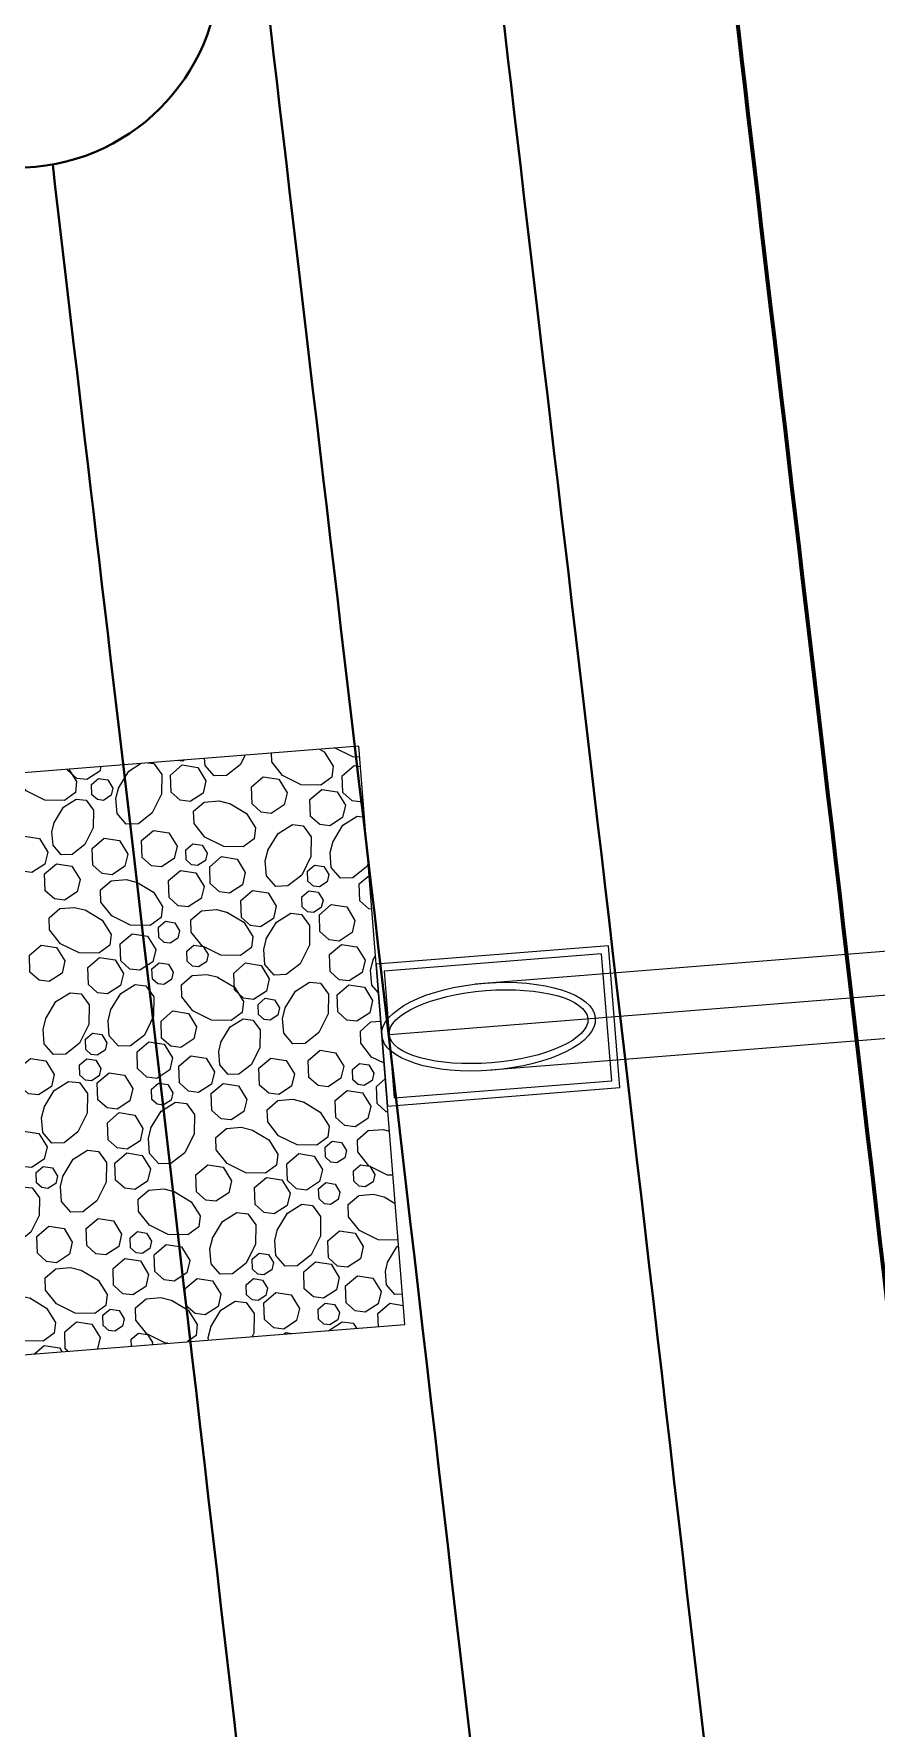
# Model space of a CAD drawing. Header units: feet. Extents: x 10084 to 13321, y 3329 to 8503.
# Drawn here: x 11990.35 to 12004.85, y 5773.35 to 5802.55 of the extents above; entities that cross this region are included whole.
import ezdxf

# ---------------------------------------------------------------- set-up
doc = ezdxf.new("R2010")
doc.units = ezdxf.units.FT
doc.header["$LTSCALE"] = 40
doc.header["$MEASUREMENT"] = 0
doc.linetypes.add('CENTERX2', pattern=[4, 2.5, -0.5, 0.5, -0.5])
for name, color, linetype in [('INLET', 4, 'Continuous'), ('Level 1', 7, 'Continuous'), ('STORM', 2, 'Continuous'), ('storm CL', 7, 'CENTERX2')]:
    doc.layers.add(name, color=color, linetype=linetype)

msp = doc.modelspace()

# ---------------------------------------------------------------- linework, layer by layer
at = {"layer": 'INLET', "color": 5, "flags": 128}
for points in [[(12000.244, 5786.831), (11996.242, 5786.513), (11996.436, 5784.071), (12000.438, 5784.389)], [(12000.125, 5786.692), (11996.381, 5786.395), (11996.555, 5784.209), (12000.299, 5784.507)]]:
    msp.add_lwpolyline(points, close=True, dxfattribs=at)
at = {"layer": 'INLET', "color": 5}
for major_axis, ratio in [((-1.839, -0.146), 0.408128), ((-1.711, -0.136), 0.36366)]:
    msp.add_ellipse((11998.178, 5785.438), major_axis=major_axis, ratio=ratio, dxfattribs=at)
at = {"layer": 'Level 1', "color": 5, "linetype": 'Continuous', "lineweight": 40, "flags": 128}
msp.add_lwpolyline([(11986.563, 5803.417), (11985.762, 5811.952), (11985.762, 5811.952, -1), (11992.731, 5812.606), (11992.731, 5812.606), (11993.532, 5804.071), (11993.532, 5804.071, -1), (11986.563, 5803.417)], format="xyb", dxfattribs=at)
at = {"layer": 'Level 1', "color": 5, "linetype": 'Continuous', "lineweight": 40}
for points, knots in [([(12034.13, 5477.758), (12031.849, 5580.888), (12016.825, 5713.771), (12013.005, 5746.267), (12007.836, 5791.705), (12004.859, 5816.173), (12003.654, 5830.138), (12003.242, 5835.303)], [0, 0, 0, 0, 0.215507, 0.431014, 0.646521, 0.862028, 1, 1, 1, 1]), ([(12026.131, 5477.667), (12023.859, 5580.349), (12008.878, 5712.854), (12005.058, 5745.348), (11999.929, 5790.438), (11997.676, 5808.967), (11996.791, 5817.669)], [0, 0, 0, 0, 0.251379, 0.502758, 0.754137, 1, 1, 1, 1]), ([(12022.13, 5477.751), (12019.864, 5580.079), (12004.904, 5712.396), (12001.084, 5744.888), (11995.953, 5789.998), (11993.691, 5808.602), (11992.804, 5817.335)], [0, 0, 0, 0, 0.251263, 0.502527, 0.75379, 1, 1, 1, 1]), ([(12004.584, 5679.43), (12004.394, 5681.107), (11999.71, 5722.322), (11997.111, 5744.428), (11992.984, 5780.703), (11991.149, 5796.199), (11990.671, 5800.3)], [0, 0, 0, 0, 0.016893, 0.427095, 0.837297, 1, 1, 1, 1]), ([(11999.051, 5692.686), (11995.476, 5724.078), (11992.998, 5745.195), (11989.011, 5780.241), (11987.177, 5795.732), (11986.698, 5799.836)], [0, 0, 0, 0, 0.396858, 0.82871, 1, 1, 1, 1])]:
    msp.add_open_spline(points, degree=3, knots=knots, dxfattribs=at)
at = {"layer": 'Level 1', "color": 5, "linetype": 'Continuous', "lineweight": 70}
for points, knots in [([(12030.13, 5477.756), (12027.854, 5580.618), (12012.852, 5713.312), (12009.031, 5745.807), (12003.901, 5790.905), (12001.652, 5809.41), (12000.771, 5818.074)], [0, 0, 0, 0, 0.251379, 0.502758, 0.754137, 1, 1, 1, 1]), ([(11993.93, 5702.288), (11991.226, 5725.978), (11988.841, 5746.342), (11985.038, 5779.78), (11983.204, 5795.265), (11982.725, 5799.373)], [0, 0, 0, 0, 0.367899, 0.820486, 1, 1, 1, 1])]:
    msp.add_open_spline(points, degree=3, knots=knots, dxfattribs=at)
at = {"layer": 'STORM', "color": 5}
for p, q in [((12079.886, 5792.691), (11997.953, 5786.173)), ((12080.005, 5791.196), (11998.073, 5784.677))]:
    msp.add_line(p, q, dxfattribs=at)
at = {"layer": 'STORM', "color": 5, "flags": 128}
msp.add_lwpolyline([(11976.005, 5788.689), (11976.799, 5778.72), (11996.736, 5780.307), (11995.942, 5790.276)], close=True, dxfattribs=at)
for points in [[(11995.267, 5790.222), (11995.347, 5790.173), (11995.502, 5789.928), (11995.48, 5789.74), (11995.291, 5789.602), (11994.953, 5789.607), (11994.63, 5789.767), (11994.443, 5790.005), (11994.438, 5790.156)], [(11995.957, 5790.086), (11995.839, 5790.088), (11995.525, 5790.243)], [(11990.948, 5789.878), (11991.084, 5789.662), (11991.063, 5789.474), (11990.873, 5789.336), (11990.535, 5789.341), (11990.212, 5789.501), (11990.025, 5789.739), (11990.023, 5789.805)], [(11991.501, 5789.923), (11991.482, 5789.842), (11991.26, 5789.697), (11991.087, 5789.718), (11990.929, 5789.86)], [(11990.929, 5789.859), (11990.929, 5789.877)], [(11992.309, 5789.987), (11992.413, 5789.975), (11992.551, 5789.786), (11992.546, 5789.447), (11992.387, 5789.125), (11992.148, 5788.937), (11991.938, 5788.931), (11991.78, 5789.114), (11991.76, 5789.37), (11991.81, 5789.566)], [(11991.804, 5789.552), (11991.98, 5789.842), (11992.196, 5789.978)], [(11992.71, 5789.483), (11992.699, 5789.775), (11992.904, 5789.95), (11993.169, 5789.908), (11993.311, 5789.676), (11993.263, 5789.466), (11993.04, 5789.321), (11992.867, 5789.342), (11992.71, 5789.483)], [(11992.942, 5790.037), (11992.91, 5790.016), (11992.818, 5790.027)], [(11993.984, 5790.12), (11993.901, 5789.954), (11993.663, 5789.766), (11993.453, 5789.76), (11993.295, 5789.943), (11993.285, 5790.064)], [(11995.669, 5789.472), (11995.659, 5789.764), (11995.863, 5789.938), (11995.97, 5789.922)], [(11991.346, 5789.436), (11991.34, 5789.611), (11991.463, 5789.716), (11991.622, 5789.691), (11991.707, 5789.552), (11991.678, 5789.426), (11991.544, 5789.339), (11991.441, 5789.352), (11991.346, 5789.436)], [(11994.105, 5789.278), (11994.095, 5789.57), (11994.299, 5789.744), (11994.565, 5789.703), (11994.707, 5789.47), (11994.658, 5789.26), (11994.435, 5789.115), (11994.263, 5789.136), (11994.105, 5789.278)], [(11990.7, 5788.962), (11990.858, 5789.222), (11991.078, 5789.361), (11991.248, 5789.342), (11991.372, 5789.172), (11991.367, 5788.867), (11991.224, 5788.577), (11991.009, 5788.408), (11990.82, 5788.402), (11990.677, 5788.567), (11990.659, 5788.797), (11990.704, 5788.974)], [(11993.721, 5789.285), (11994.01, 5789.11), (11994.165, 5788.864), (11994.144, 5788.676), (11993.954, 5788.538), (11993.616, 5788.543), (11993.293, 5788.703), (11993.106, 5788.941), (11993.099, 5789.151), (11993.282, 5789.31), (11993.538, 5789.33), (11993.735, 5789.28)], [(11995.112, 5789.063), (11995.101, 5789.355), (11995.306, 5789.529), (11995.572, 5789.488), (11995.714, 5789.255), (11995.665, 5789.045), (11995.442, 5788.901), (11995.27, 5788.922), (11995.112, 5789.063)], [(11996.018, 5789.322), (11995.999, 5789.31), (11995.827, 5789.331), (11995.669, 5789.472)], [(11995.495, 5788.62), (11995.67, 5788.91), (11995.915, 5789.064), (11996.04, 5789.05)], [(11989.984, 5788.257), (11989.973, 5788.549), (11990.178, 5788.723), (11990.443, 5788.682), (11990.585, 5788.449), (11990.537, 5788.239), (11990.314, 5788.095), (11990.141, 5788.116), (11989.984, 5788.257)], [(11992.213, 5788.354), (11992.202, 5788.646), (11992.407, 5788.82), (11992.672, 5788.779), (11992.815, 5788.547), (11992.766, 5788.337), (11992.543, 5788.192), (11992.371, 5788.213), (11992.213, 5788.354)], [(11994.378, 5788.479), (11994.553, 5788.768), (11994.799, 5788.923), (11994.987, 5788.902), (11995.125, 5788.712), (11995.12, 5788.374), (11994.96, 5788.051), (11994.722, 5787.864), (11994.512, 5787.857), (11994.353, 5788.041), (11994.333, 5788.296), (11994.383, 5788.493)], [(11991.363, 5788.22), (11991.352, 5788.512), (11991.557, 5788.686), (11991.822, 5788.645), (11991.964, 5788.413), (11991.916, 5788.203), (11991.693, 5788.058), (11991.521, 5788.079), (11991.363, 5788.22)], [(11992.969, 5788.312), (11992.963, 5788.488), (11993.085, 5788.592), (11993.245, 5788.567), (11993.33, 5788.428), (11993.301, 5788.302), (11993.167, 5788.215), (11993.064, 5788.228), (11992.969, 5788.312)], [(11996.104, 5788.247), (11996.077, 5788.193), (11995.838, 5788.005), (11995.629, 5787.999), (11995.47, 5788.182), (11995.45, 5788.438), (11995.5, 5788.634)], [(11990.542, 5787.782), (11990.531, 5788.074), (11990.736, 5788.248), (11991.002, 5788.207), (11991.144, 5787.974), (11991.095, 5787.764), (11990.872, 5787.62), (11990.7, 5787.641), (11990.542, 5787.782)], [(11992.677, 5787.664), (11992.666, 5787.956), (11992.871, 5788.13), (11993.136, 5788.089), (11993.278, 5787.856), (11993.23, 5787.646), (11993.007, 5787.502), (11992.834, 5787.523), (11992.677, 5787.664)], [(11993.386, 5787.904), (11993.376, 5788.196), (11993.58, 5788.37), (11993.846, 5788.328), (11993.988, 5788.096), (11993.939, 5787.886), (11993.716, 5787.742), (11993.544, 5787.762), (11993.386, 5787.904)], [(11995.067, 5787.944), (11995.061, 5788.12), (11995.183, 5788.224), (11995.343, 5788.199), (11995.428, 5788.06), (11995.399, 5787.934), (11995.265, 5787.847), (11995.162, 5787.86), (11995.067, 5787.945)], [(11992.118, 5787.93), (11992.407, 5787.755), (11992.562, 5787.51), (11992.541, 5787.322), (11992.352, 5787.184), (11992.013, 5787.189), (11991.691, 5787.348), (11991.503, 5787.587), (11991.497, 5787.796), (11991.68, 5787.955), (11991.936, 5787.975), (11992.132, 5787.925)], [(11995.96, 5787.609), (11995.95, 5787.9), (11996.12, 5788.045)], [(11993.921, 5787.322), (11993.91, 5787.614), (11994.115, 5787.788), (11994.38, 5787.747), (11994.522, 5787.514), (11994.474, 5787.304), (11994.251, 5787.16), (11994.078, 5787.181), (11993.921, 5787.322)], [(11994.967, 5787.503), (11994.96, 5787.678), (11995.083, 5787.782), (11995.242, 5787.757), (11995.328, 5787.618), (11995.298, 5787.492), (11995.165, 5787.405), (11995.061, 5787.418), (11994.967, 5787.503)], [(11995.275, 5787.077), (11995.265, 5787.369), (11995.469, 5787.543), (11995.735, 5787.502), (11995.877, 5787.269), (11995.828, 5787.059), (11995.605, 5786.915), (11995.433, 5786.936), (11995.275, 5787.077)], [(11996.166, 5787.462), (11996.118, 5787.467), (11995.96, 5787.608)], [(11991.232, 5787.45), (11991.521, 5787.275), (11991.676, 5787.03), (11991.655, 5786.841), (11991.465, 5786.703), (11991.127, 5786.709), (11990.804, 5786.868), (11990.617, 5787.106), (11990.61, 5787.316), (11990.793, 5787.475), (11991.049, 5787.495), (11991.246, 5787.445)], [(11992.497, 5786.976), (11992.491, 5787.151), (11992.614, 5787.256), (11992.773, 5787.231), (11992.858, 5787.092), (11992.829, 5786.966), (11992.696, 5786.879), (11992.592, 5786.892), (11992.498, 5786.976)], [(11993.673, 5787.412), (11993.962, 5787.237), (11994.117, 5786.991), (11994.096, 5786.803), (11993.906, 5786.665), (11993.568, 5786.67), (11993.246, 5786.829), (11993.058, 5787.068), (11993.052, 5787.278), (11993.234, 5787.437), (11993.49, 5787.457), (11993.687, 5787.407)], [(11994.35, 5786.95), (11994.525, 5787.239), (11994.771, 5787.393), (11994.959, 5787.372), (11995.097, 5787.183), (11995.092, 5786.845), (11994.932, 5786.522), (11994.693, 5786.335), (11994.484, 5786.328), (11994.325, 5786.511), (11994.305, 5786.767), (11994.355, 5786.964)], [(11991.843, 5786.573), (11991.833, 5786.865), (11992.038, 5787.04), (11992.303, 5786.998), (11992.445, 5786.766), (11992.396, 5786.556), (11992.173, 5786.411), (11992.001, 5786.432), (11991.843, 5786.574)], [(11990.279, 5786.379), (11990.269, 5786.671), (11990.473, 5786.845), (11990.739, 5786.804), (11990.881, 5786.572), (11990.832, 5786.361), (11990.609, 5786.217), (11990.437, 5786.238), (11990.279, 5786.379)], [(11992.986, 5786.566), (11992.98, 5786.741), (11993.103, 5786.846), (11993.262, 5786.821), (11993.347, 5786.681), (11993.318, 5786.555), (11993.184, 5786.468), (11993.081, 5786.481), (11992.987, 5786.566)], [(11995.45, 5786.389), (11995.44, 5786.681), (11995.644, 5786.856), (11995.91, 5786.814), (11996.052, 5786.582), (11996.003, 5786.372), (11995.78, 5786.227), (11995.608, 5786.248), (11995.451, 5786.389)], [(11996.19, 5786.592), (11996.23, 5786.659)], [(11991.286, 5786.164), (11991.275, 5786.456), (11991.48, 5786.63), (11991.746, 5786.589), (11991.888, 5786.356), (11991.839, 5786.147), (11991.616, 5786.002), (11991.444, 5786.023), (11991.286, 5786.164)], [(11992.388, 5786.26), (11992.381, 5786.435), (11992.504, 5786.54), (11992.663, 5786.515), (11992.749, 5786.376), (11992.719, 5786.25), (11992.585, 5786.163), (11992.482, 5786.176), (11992.388, 5786.26)], [(11993.8, 5786.071), (11993.79, 5786.363), (11993.994, 5786.537), (11994.26, 5786.495), (11994.402, 5786.263), (11994.353, 5786.053), (11994.13, 5785.908), (11993.958, 5785.929), (11993.8, 5786.071)], [(11996.281, 5786.02), (11996.165, 5786.154), (11996.145, 5786.41), (11996.195, 5786.606)], [(11991.669, 5785.722), (11991.844, 5786.011), (11992.089, 5786.166), (11992.278, 5786.144), (11992.416, 5785.955), (11992.41, 5785.617), (11992.251, 5785.294), (11992.012, 5785.107), (11991.803, 5785.1), (11991.644, 5785.283), (11991.624, 5785.539), (11991.674, 5785.736)], [(11993.511, 5786.294), (11993.8, 5786.119), (11993.955, 5785.873), (11993.934, 5785.685), (11993.744, 5785.547), (11993.406, 5785.552), (11993.083, 5785.712), (11992.896, 5785.95), (11992.889, 5786.16), (11993.073, 5786.319), (11993.328, 5786.339), (11993.525, 5786.289)], [(11994.675, 5785.763), (11994.851, 5786.053), (11995.096, 5786.207), (11995.284, 5786.186), (11995.422, 5785.997), (11995.417, 5785.658), (11995.257, 5785.336), (11995.019, 5785.148), (11994.809, 5785.142), (11994.65, 5785.325), (11994.63, 5785.581), (11994.68, 5785.778)], [(11995.58, 5785.694), (11995.57, 5785.986), (11995.774, 5786.16), (11996.04, 5786.119), (11996.182, 5785.887), (11996.133, 5785.676), (11995.91, 5785.532), (11995.738, 5785.553), (11995.58, 5785.694)], [(11990.552, 5785.581), (11990.727, 5785.87), (11990.973, 5786.024), (11991.161, 5786.003), (11991.299, 5785.813), (11991.294, 5785.475), (11991.134, 5785.153), (11990.896, 5784.965), (11990.686, 5784.959), (11990.527, 5785.142), (11990.507, 5785.398), (11990.557, 5785.595)], [(11994.217, 5785.647), (11994.211, 5785.822), (11994.333, 5785.927), (11994.493, 5785.902), (11994.578, 5785.763), (11994.549, 5785.637), (11994.415, 5785.55), (11994.312, 5785.563), (11994.217, 5785.647)], [(11992.548, 5785.243), (11992.538, 5785.535), (11992.742, 5785.709), (11993.008, 5785.668), (11993.15, 5785.436), (11993.101, 5785.226), (11992.878, 5785.081), (11992.706, 5785.102), (11992.548, 5785.243)], [(11993.57, 5785.173), (11993.728, 5785.433), (11993.949, 5785.572), (11994.118, 5785.553), (11994.243, 5785.383), (11994.238, 5785.078), (11994.094, 5784.788), (11993.88, 5784.619), (11993.691, 5784.613), (11993.548, 5784.778), (11993.53, 5785.008), (11993.575, 5785.185)], [(11996.378, 5784.808), (11996.164, 5784.914), (11995.976, 5785.152), (11995.97, 5785.362), (11996.153, 5785.521), (11996.32, 5785.534)], [(11991.241, 5785.046), (11991.235, 5785.221), (11991.358, 5785.325), (11991.517, 5785.301), (11991.602, 5785.161), (11991.573, 5785.035), (11991.439, 5784.948), (11991.336, 5784.961), (11991.241, 5785.046)], [(11992.134, 5784.71), (11992.124, 5785.002), (11992.328, 5785.176), (11992.594, 5785.135), (11992.736, 5784.902), (11992.687, 5784.692), (11992.465, 5784.547), (11992.292, 5784.569), (11992.135, 5784.71)], [(11992.854, 5784.468), (11992.844, 5784.76), (11993.049, 5784.934), (11993.314, 5784.893), (11993.456, 5784.66), (11993.407, 5784.45), (11993.185, 5784.306), (11993.012, 5784.327), (11992.854, 5784.468)], [(11994.233, 5784.431), (11994.223, 5784.723), (11994.428, 5784.897), (11994.693, 5784.856), (11994.835, 5784.624), (11994.787, 5784.413), (11994.564, 5784.269), (11994.391, 5784.29), (11994.234, 5784.431)], [(11995.084, 5784.565), (11995.073, 5784.857), (11995.278, 5785.031), (11995.543, 5784.99), (11995.685, 5784.758), (11995.636, 5784.548), (11995.414, 5784.403), (11995.241, 5784.424), (11995.084, 5784.565)], [(11990.095, 5784.423), (11990.084, 5784.715), (11990.289, 5784.889), (11990.554, 5784.848), (11990.696, 5784.615), (11990.648, 5784.406), (11990.425, 5784.261), (11990.252, 5784.282), (11990.095, 5784.423)], [(11991.141, 5784.604), (11991.135, 5784.779), (11991.257, 5784.884), (11991.416, 5784.859), (11991.502, 5784.719), (11991.472, 5784.593), (11991.339, 5784.506), (11991.236, 5784.519), (11991.141, 5784.604)], [(11991.449, 5784.178), (11991.439, 5784.47), (11991.643, 5784.645), (11991.909, 5784.603), (11992.051, 5784.371), (11992.002, 5784.161), (11991.779, 5784.016), (11991.607, 5784.037), (11991.449, 5784.178)], [(11995.839, 5784.523), (11995.833, 5784.699), (11995.956, 5784.803), (11996.115, 5784.778), (11996.201, 5784.639), (11996.171, 5784.513), (11996.038, 5784.426), (11995.934, 5784.439), (11995.84, 5784.523)], [(11990.524, 5784.051), (11990.699, 5784.34), (11990.945, 5784.495), (11991.133, 5784.474), (11991.271, 5784.284), (11991.266, 5783.946), (11991.106, 5783.623), (11990.868, 5783.436), (11990.658, 5783.429), (11990.499, 5783.612), (11990.479, 5783.868), (11990.529, 5784.065)], [(11992.378, 5784.185), (11992.372, 5784.36), (11992.494, 5784.464), (11992.654, 5784.44), (11992.739, 5784.3), (11992.71, 5784.174), (11992.576, 5784.087), (11992.473, 5784.1), (11992.378, 5784.185)], [(11993.413, 5783.993), (11993.402, 5784.285), (11993.607, 5784.459), (11993.872, 5784.418), (11994.014, 5784.185), (11993.966, 5783.975), (11993.743, 5783.831), (11993.571, 5783.852), (11993.413, 5783.993)], [(11995.547, 5783.875), (11995.537, 5784.167), (11995.742, 5784.341), (11996.007, 5784.3), (11996.149, 5784.067), (11996.1, 5783.857), (11995.878, 5783.713), (11995.705, 5783.734), (11995.548, 5783.875)], [(11996.257, 5784.115), (11996.246, 5784.407), (11996.399, 5784.537)], [(11992.364, 5783.694), (11992.54, 5783.983), (11992.785, 5784.137), (11992.973, 5784.116), (11993.111, 5783.927), (11993.106, 5783.589), (11992.946, 5783.266), (11992.708, 5783.079), (11992.498, 5783.072), (11992.34, 5783.255), (11992.319, 5783.511), (11992.37, 5783.708)], [(11994.989, 5784.141), (11995.278, 5783.966), (11995.433, 5783.721), (11995.412, 5783.533), (11995.222, 5783.395), (11994.884, 5783.4), (11994.561, 5783.559), (11994.374, 5783.798), (11994.367, 5784.007), (11994.55, 5784.166), (11994.806, 5784.186), (11995.003, 5784.136)], [(11996.444, 5783.97), (11996.415, 5783.973), (11996.257, 5784.115)], [(11991.624, 5783.49), (11991.614, 5783.783), (11991.818, 5783.957), (11992.084, 5783.915), (11992.226, 5783.683), (11992.177, 5783.473), (11991.954, 5783.328), (11991.782, 5783.349), (11991.625, 5783.49)], [(11989.974, 5783.172), (11989.964, 5783.464), (11990.168, 5783.638), (11990.434, 5783.597), (11990.576, 5783.365), (11990.527, 5783.154), (11990.304, 5783.01), (11990.132, 5783.031), (11989.974, 5783.172)], [(11994.103, 5783.661), (11994.392, 5783.486), (11994.547, 5783.24), (11994.525, 5783.052), (11994.336, 5782.914), (11993.998, 5782.92), (11993.675, 5783.079), (11993.487, 5783.318), (11993.481, 5783.527), (11993.664, 5783.686), (11993.92, 5783.706), (11994.117, 5783.656)], [(11995.368, 5783.187), (11995.362, 5783.363), (11995.485, 5783.467), (11995.644, 5783.442), (11995.729, 5783.303), (11995.7, 5783.177), (11995.566, 5783.09), (11995.463, 5783.103), (11995.368, 5783.187)], [(11996.531, 5782.88), (11996.439, 5782.881), (11996.116, 5783.041), (11995.929, 5783.279), (11995.922, 5783.489), (11996.105, 5783.648), (11996.361, 5783.668), (11996.471, 5783.64)], [(11990.849, 5782.865), (11991.025, 5783.154), (11991.27, 5783.309), (11991.458, 5783.287), (11991.596, 5783.098), (11991.591, 5782.76), (11991.432, 5782.437), (11991.193, 5782.249), (11990.983, 5782.243), (11990.825, 5782.426), (11990.804, 5782.682), (11990.854, 5782.879)], [(11991.754, 5782.795), (11991.744, 5783.087), (11991.949, 5783.262), (11992.214, 5783.22), (11992.356, 5782.988), (11992.307, 5782.778), (11992.084, 5782.633), (11991.912, 5782.654), (11991.754, 5782.795)], [(11994.714, 5782.784), (11994.703, 5783.076), (11994.908, 5783.251), (11995.174, 5783.209), (11995.316, 5782.977), (11995.267, 5782.767), (11995.044, 5782.622), (11994.872, 5782.643), (11994.714, 5782.784)], [(11990.391, 5782.749), (11990.385, 5782.924), (11990.507, 5783.028), (11990.667, 5783.003), (11990.752, 5782.864), (11990.723, 5782.738), (11990.589, 5782.651), (11990.486, 5782.664), (11990.391, 5782.749)], [(11993.15, 5782.59), (11993.139, 5782.882), (11993.344, 5783.056), (11993.61, 5783.015), (11993.752, 5782.783), (11993.703, 5782.573), (11993.48, 5782.428), (11993.308, 5782.449), (11993.15, 5782.59)], [(11995.857, 5782.777), (11995.851, 5782.952), (11995.974, 5783.056), (11996.133, 5783.032), (11996.218, 5782.892), (11996.189, 5782.766), (11996.055, 5782.68), (11995.952, 5782.692), (11995.857, 5782.777)], [(11989.77, 5782.279), (11989.928, 5782.539), (11990.148, 5782.678), (11990.318, 5782.659), (11990.442, 5782.489), (11990.437, 5782.184), (11990.294, 5781.894), (11990.079, 5781.725), (11989.89, 5781.72), (11989.747, 5781.884), (11989.729, 5782.114), (11989.774, 5782.292)], [(11992.765, 5782.597), (11993.055, 5782.422), (11993.21, 5782.176), (11993.188, 5781.988), (11992.999, 5781.85), (11992.661, 5781.856), (11992.338, 5782.015), (11992.15, 5782.254), (11992.144, 5782.463), (11992.327, 5782.622), (11992.583, 5782.642), (11992.78, 5782.592)], [(11994.157, 5782.375), (11994.146, 5782.667), (11994.351, 5782.841), (11994.617, 5782.8), (11994.759, 5782.568), (11994.71, 5782.357), (11994.487, 5782.213), (11994.315, 5782.234), (11994.157, 5782.375)], [(11995.258, 5782.471), (11995.252, 5782.646), (11995.375, 5782.751), (11995.534, 5782.726), (11995.619, 5782.587), (11995.59, 5782.461), (11995.456, 5782.374), (11995.353, 5782.387), (11995.258, 5782.471)], [(11994.539, 5781.933), (11994.715, 5782.222), (11994.96, 5782.377), (11995.148, 5782.355), (11995.286, 5782.166), (11995.281, 5781.828), (11995.122, 5781.505), (11994.883, 5781.318), (11994.674, 5781.311), (11994.515, 5781.494), (11994.495, 5781.75), (11994.545, 5781.947)], [(11996.62, 5781.762), (11996.615, 5781.758), (11996.277, 5781.763), (11995.954, 5781.923), (11995.767, 5782.161), (11995.76, 5782.371), (11995.943, 5782.53), (11996.199, 5782.55), (11996.396, 5782.5)], [(11996.382, 5782.505), (11996.57, 5782.391)], [(11990.407, 5781.532), (11990.397, 5781.824), (11990.602, 5781.999), (11990.867, 5781.957), (11991.009, 5781.725), (11990.961, 5781.515), (11990.738, 5781.37), (11990.565, 5781.391), (11990.408, 5781.533)], [(11991.258, 5781.666), (11991.247, 5781.959), (11991.452, 5782.133), (11991.717, 5782.091), (11991.859, 5781.859), (11991.81, 5781.649), (11991.588, 5781.504), (11991.415, 5781.525), (11991.258, 5781.666)], [(11993.423, 5781.791), (11993.598, 5782.081), (11993.843, 5782.235), (11994.032, 5782.214), (11994.17, 5782.025), (11994.165, 5781.687), (11994.005, 5781.364), (11993.766, 5781.176), (11993.557, 5781.17), (11993.398, 5781.353), (11993.378, 5781.609), (11993.428, 5781.805)], [(11992.013, 5781.624), (11992.007, 5781.8), (11992.13, 5781.905), (11992.289, 5781.88), (11992.375, 5781.74), (11992.345, 5781.614), (11992.212, 5781.527), (11992.108, 5781.54), (11992.014, 5781.625)], [(11992.431, 5781.216), (11992.42, 5781.508), (11992.625, 5781.682), (11992.89, 5781.641), (11993.033, 5781.408), (11992.984, 5781.198), (11992.761, 5781.054), (11992.589, 5781.075), (11992.431, 5781.216)], [(11995.419, 5781.454), (11995.408, 5781.746), (11995.613, 5781.92), (11995.879, 5781.879), (11996.021, 5781.647), (11995.972, 5781.437), (11995.749, 5781.292), (11995.577, 5781.313), (11995.419, 5781.454)], [(11991.721, 5780.976), (11991.711, 5781.268), (11991.916, 5781.443), (11992.181, 5781.401), (11992.323, 5781.169), (11992.274, 5780.959), (11992.052, 5780.814), (11991.879, 5780.835), (11991.722, 5780.976)], [(11994.112, 5781.257), (11994.105, 5781.432), (11994.228, 5781.536), (11994.388, 5781.512), (11994.473, 5781.372), (11994.444, 5781.246), (11994.31, 5781.159), (11994.207, 5781.172), (11994.112, 5781.257)], [(11996.694, 5780.828), (11996.562, 5780.824), (11996.419, 5780.989), (11996.401, 5781.219), (11996.446, 5781.396)], [(11996.441, 5781.384), (11996.599, 5781.644), (11996.628, 5781.662)], [(11991.163, 5781.243), (11991.452, 5781.067), (11991.607, 5780.822), (11991.586, 5780.634), (11991.396, 5780.496), (11991.058, 5780.501), (11990.735, 5780.66), (11990.548, 5780.899), (11990.541, 5781.109), (11990.724, 5781.267), (11990.98, 5781.288), (11991.177, 5781.238)], [(11992.965, 5780.634), (11992.955, 5780.926), (11993.16, 5781.1), (11993.425, 5781.059), (11993.567, 5780.827), (11993.519, 5780.617), (11993.296, 5780.472), (11993.123, 5780.493), (11992.965, 5780.634)], [(11995.005, 5780.921), (11994.995, 5781.213), (11995.199, 5781.387), (11995.465, 5781.346), (11995.607, 5781.113), (11995.558, 5780.903), (11995.335, 5780.759), (11995.163, 5780.78), (11995.005, 5780.921)], [(11995.725, 5780.679), (11995.715, 5780.971), (11995.919, 5781.145), (11996.185, 5781.104), (11996.327, 5780.871), (11996.278, 5780.661), (11996.055, 5780.517), (11995.883, 5780.538), (11995.725, 5780.679)], [(11990.277, 5780.763), (11990.566, 5780.587), (11990.721, 5780.342), (11990.699, 5780.154), (11990.51, 5780.016), (11990.172, 5780.021), (11989.849, 5780.18), (11989.662, 5780.419), (11989.655, 5780.628), (11989.838, 5780.787), (11990.094, 5780.807), (11990.291, 5780.757)], [(11994.012, 5780.815), (11994.005, 5780.99), (11994.128, 5781.095), (11994.287, 5781.07), (11994.373, 5780.93), (11994.343, 5780.804), (11994.21, 5780.718), (11994.106, 5780.73), (11994.012, 5780.815)], [(11994.32, 5780.389), (11994.31, 5780.681), (11994.514, 5780.856), (11994.78, 5780.814), (11994.922, 5780.582), (11994.873, 5780.372), (11994.65, 5780.227), (11994.478, 5780.248), (11994.32, 5780.389)], [(11991.542, 5780.289), (11991.536, 5780.464), (11991.659, 5780.568), (11991.818, 5780.544), (11991.903, 5780.404), (11991.874, 5780.278), (11991.74, 5780.191), (11991.637, 5780.204), (11991.542, 5780.289)], [(11992.648, 5779.982), (11992.613, 5779.983), (11992.29, 5780.142), (11992.103, 5780.381), (11992.096, 5780.59), (11992.279, 5780.749), (11992.535, 5780.769), (11992.732, 5780.719)], [(11992.718, 5780.724), (11993.007, 5780.549), (11993.162, 5780.304), (11993.14, 5780.115), (11992.995, 5780.01)], [(11993.395, 5780.262), (11993.57, 5780.551), (11993.815, 5780.706), (11994.004, 5780.685), (11994.141, 5780.495), (11994.136, 5780.157), (11994.107, 5780.098)], [(11995.248, 5780.396), (11995.242, 5780.571), (11995.365, 5780.675), (11995.524, 5780.651), (11995.61, 5780.511), (11995.58, 5780.385), (11995.447, 5780.298), (11995.343, 5780.311), (11995.249, 5780.396)], [(11996.281, 5780.271), (11996.273, 5780.496), (11996.478, 5780.67), (11996.71, 5780.634)], [(11990.888, 5779.886), (11990.878, 5780.178), (11991.082, 5780.352), (11991.348, 5780.31), (11991.49, 5780.078), (11991.445, 5779.886)], [(11993.353, 5780.038), (11993.35, 5780.079), (11993.4, 5780.276)], [(11995.425, 5780.203), (11995.656, 5780.348), (11995.844, 5780.327), (11995.906, 5780.241)], [(11990.357, 5779.8), (11990.525, 5779.943), (11990.791, 5779.901), (11990.83, 5779.837)], [(11992.029, 5779.933), (11992.025, 5780.053), (11992.148, 5780.158), (11992.307, 5780.133), (11992.392, 5779.994), (11992.385, 5779.961)], [(11994.659, 5780.142), (11994.689, 5780.168), (11994.788, 5780.152)], [(11990.933, 5779.846), (11990.888, 5779.886)]]:
    msp.add_lwpolyline(points, dxfattribs=at)
at = {"layer": 'storm CL', "color": 5, "flags": 128}
msp.add_lwpolyline([(11996.467, 5785.302), (12079.945, 5791.944), (12079.945, 5791.944, 0.217879), (12123.095, 5817.049)], format="xyb", dxfattribs=at)

doc.saveas('drawing.dxf')
